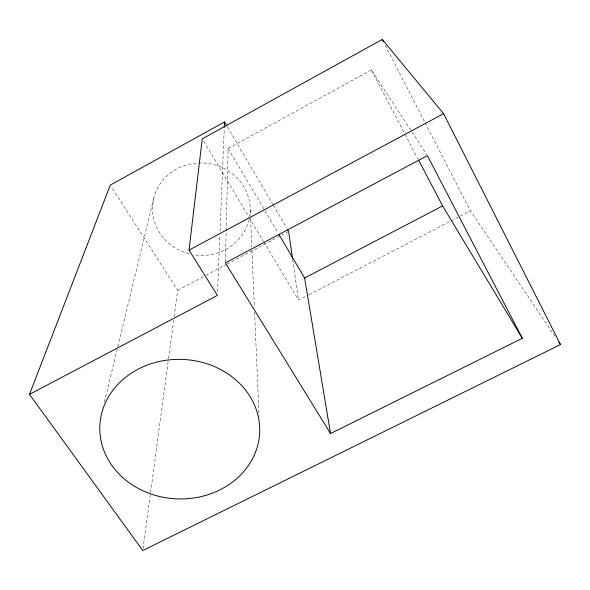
<?xml version="1.0" encoding="UTF-8"?>
<svg xmlns="http://www.w3.org/2000/svg" width="590" height="590" viewBox="0 0 590 590"><rect width="100%" height="100%" fill="white"/><g stroke="black" fill="none" stroke-linecap="round" stroke-linejoin="round"><path stroke-width="0.44" stroke-dasharray="2.95 2.21" d="M225.402 261.99L226.14 231.774M226.162 230.86L228.175 148.444L371.368 69.93L426.895 154.875M217.555 291.733L219.878 234.945M220.033 231.28L224.252 128.296M143.031 548.7L168.379 359.679M168.504 358.764L173.644 320.414M174.139 316.764L177.686 290.28L111.281 186.632M104.423 402.137L117.602 347.643M117.816 346.75L153.909 197.561M177.686 290.28L205.217 275.67M206.028 275.242L226.272 264.497M227.084 264.069L280.523 235.712M281.334 235.277L288.621 231.413M263.782 241.893L298.547 300.111L308.319 295.03M309.131 294.609L470.422 210.837L555.352 336.934M203.653 141.209L248.744 216.714M249.216 217.504L263.31 241.104M228.175 148.444L264.526 210.062M264.991 210.851L278.045 232.976M227.298 126.717L272.823 204.442M273.288 205.239L286.762 228.242M371.368 69.93L404.637 133.451M405.065 134.262L418.288 159.514M385.204 45.187L424.66 121.894M425.08 122.705L470.422 210.837M292.669 259.43L298.547 300.111M250.204 210.217L250.44 215.733M250.603 219.414L251.79 246.996M251.945 250.669L254.364 306.756M254.6 312.265L259.076 416.156M249.069 219.62A48.889 46.197 6 0 1 193.601 254.71M189.206 253.796A48.889 46.197 6 0 1 153.607 198.786A48.889 46.197 6 0 1 210.003 163.769A48.889 46.197 6 0 1 249.718 216.228"/><path stroke-width="0.89" d="M224.289 127.388L224.51 121.953L110.293 185.09L29.5 394.349L142.78 550.522L560.5 344.582L443.606 113.678L382.261 39.478L202.245 138.849L189.021 250.123L217.4 295.398L29.5 394.349M189.021 250.123L443.606 113.678M330.533 433.547L304.61 278.001L442.596 205.932L522.32 338.284L330.533 433.547L225.38 262.911L427.396 155.642L522.32 338.284M558.959 342.288L560.5 344.582M278.974 234.555L304.61 278.001M224.51 121.953L226.833 125.921M287.691 229.827L288.621 231.413L292.537 258.531M418.708 160.325L442.596 205.932M382.261 39.478L383.522 41.92M122.521 477.354A79.967 69.775 2.2 0 0 256.731 448.754A79.967 69.775 2.2 0 0 160.038 361.331A79.967 69.775 2.2 0 0 122.521 477.354"/></g></svg>
